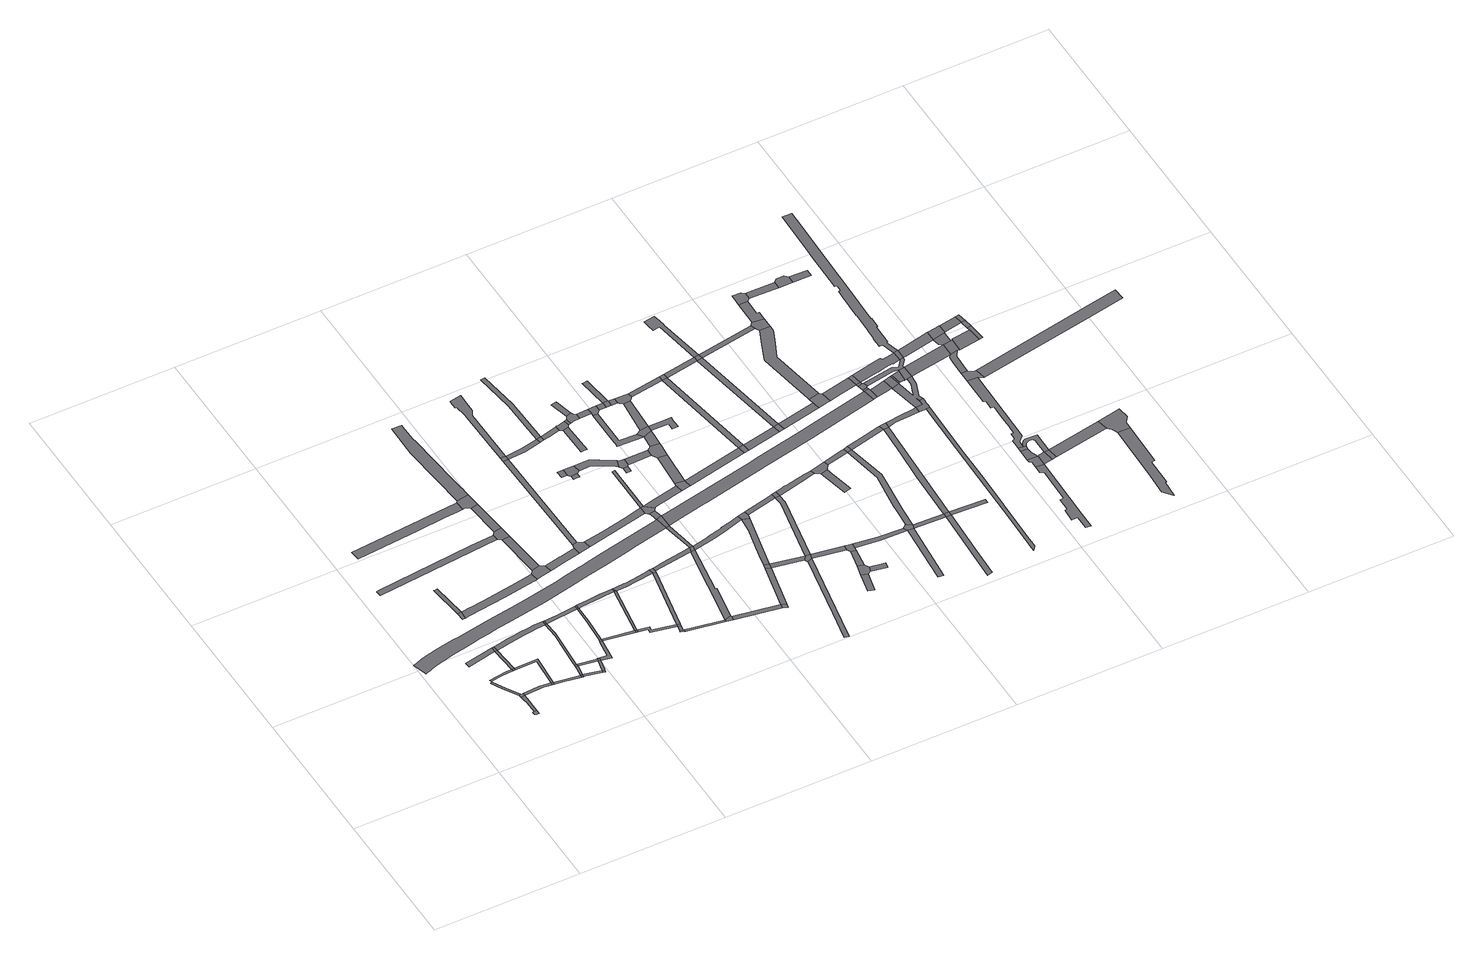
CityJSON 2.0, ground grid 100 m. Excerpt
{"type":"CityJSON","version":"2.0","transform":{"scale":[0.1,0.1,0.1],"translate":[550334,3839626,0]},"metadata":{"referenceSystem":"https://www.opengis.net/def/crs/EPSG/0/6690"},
"CityObjects":{
"road1":{"type":"Road","geometry":[{"type":"MultiSurface","lod":"1","boundaries":[[[0,1,2,3,4,5]]]}]},
"road2":{"type":"Road","attributes":{"RoadStructureAttribute.sectionType":"1"},"geometry":[{"type":"MultiSurface","lod":"1","boundaries":[[[6,7,8,9,10,11,12]]]}]},
"road3":{"type":"Road","attributes":{"RoadStructureAttribute.sectionType":"1"},"geometry":[{"type":"MultiSurface","lod":"1","boundaries":[[[13,14,15,16,17,0,5]]]}]},
"road4":{"type":"Road","geometry":[{"type":"MultiSurface","lod":"1","boundaries":[[[18,10,9,15,14,19]]]}]},
"road5":{"type":"Road","attributes":{"RoadStructureAttribute.sectionType":"1"},"geometry":[{"type":"MultiSurface","lod":"1","boundaries":[[[20,21,22,23,6,24,25,26]]]}]},
"road6":{"type":"Road","attributes":{"RoadStructureAttribute.sectionType":"1"},"geometry":[{"type":"MultiSurface","lod":"1","boundaries":[[[27,28,29,30]]]}]},
"road7":{"type":"Road","attributes":{"RoadStructureAttribute.sectionType":"1"},"geometry":[{"type":"MultiSurface","lod":"1","boundaries":[[[31,32,33,19,14,34,35,36,37]]]}]},
"road8":{"type":"Road","geometry":[{"type":"MultiSurface","lod":"1","boundaries":[[[38,20,26,39]]]}]},
"road9":{"type":"Road","attributes":{"RoadStructureAttribute.sectionType":"1"},"geometry":[{"type":"MultiSurface","lod":"1","boundaries":[[[40,30,20,38]]]}]},
"road10":{"type":"Road","geometry":[{"type":"MultiSurface","lod":"1","boundaries":[[[41,27,30,40]]]}]},
"road11":{"type":"Road","attributes":{"RoadStructureAttribute.sectionType":"1"},"geometry":[{"type":"MultiSurface","lod":"1","boundaries":[[[42,43,38,39,44,45,37,46]]]}]},
"road12":{"type":"Road","geometry":[{"type":"MultiSurface","lod":"1","boundaries":[[[37,36,47,46]]]}]},
"road13":{"type":"Road","geometry":[{"type":"MultiSurface","lod":"1","boundaries":[[[48,49,50,51]]]}]},
"road14":{"type":"Road","attributes":{"RoadStructureAttribute.sectionType":"1"},"geometry":[{"type":"MultiSurface","lod":"1","boundaries":[[[52,53,54,49,48]]]}]},
"road15":{"type":"Road","attributes":{"RoadStructureAttribute.sectionType":"1"},"geometry":[{"type":"MultiSurface","lod":"1","boundaries":[[[46,47,55,56,57]]]}]},
"road16":{"type":"Road","attributes":{"RoadStructureAttribute.sectionType":"1"},"geometry":[{"type":"MultiSurface","lod":"1","boundaries":[[[58,59,60,61,62,63,64,41,40,65,66,67,68,69,70,71]]]}]},
"road17":{"type":"Road","geometry":[{"type":"MultiSurface","lod":"1","boundaries":[[[72,57,56,73,74]]]}]},
"road18":{"type":"Road","attributes":{"RoadStructureAttribute.sectionType":"1"},"geometry":[{"type":"MultiSurface","lod":"1","boundaries":[[[75,76,57,72,77]]]}]},
"road19":{"type":"Road","geometry":[{"type":"MultiSurface","lod":"1","boundaries":[[[78,79,75,77]]]}]},
"road20":{"type":"Road","attributes":{"RoadStructureAttribute.sectionType":"1"},"geometry":[{"type":"MultiSurface","lod":"1","boundaries":[[[72,74,80,81]]]}]},
"road21":{"type":"Road","attributes":{"RoadStructureAttribute.sectionType":"1"},"geometry":[{"type":"MultiSurface","lod":"1","boundaries":[[[82,83,84,85,86,87,88,89]]]}]},
"road22":{"type":"Road","attributes":{"RoadStructureAttribute.sectionType":"1"},"geometry":[{"type":"MultiSurface","lod":"1","boundaries":[[[78,77,90,91]]]}]},
"road23":{"type":"Road","attributes":{"RoadStructureAttribute.sectionType":"1"},"geometry":[{"type":"MultiSurface","lod":"1","boundaries":[[[92,93,71,94,95,79,78]]]}]},
"road24":{"type":"Road","geometry":[{"type":"MultiSurface","lod":"1","boundaries":[[[81,80,96,97]]]}]},
"road25":{"type":"Road","attributes":{"RoadStructureAttribute.sectionType":"1"},"geometry":[{"type":"MultiSurface","lod":"1","boundaries":[[[98,99,100,101,102,103,104,48,51,105,106,107,108,109]]]}]},
"road26":{"type":"Road","attributes":{"RoadStructureAttribute.sectionType":"1"},"geometry":[{"type":"MultiSurface","lod":"1","boundaries":[[[90,81,97,110,111]]]}]},
"road27":{"type":"Road","attributes":{"RoadStructureAttribute.sectionType":"1"},"geometry":[{"type":"MultiSurface","lod":"1","boundaries":[[[112,113,114,115,116,117,118,119,120]]]}]},
"road28":{"type":"Road","geometry":[{"type":"MultiSurface","lod":"1","boundaries":[[[121,91,90,111,122,123]]]}]},
"road29":{"type":"Road","geometry":[{"type":"MultiSurface","lod":"1","boundaries":[[[58,71,93,124]]]}]},
"road30":{"type":"Road","attributes":{"RoadStructureAttribute.sectionType":"1"},"geometry":[{"type":"MultiSurface","lod":"1","boundaries":[[[125,126,123,122,127,128]]]}]},
"road31":{"type":"Road","attributes":{"RoadStructureAttribute.sectionType":"1"},"geometry":[{"type":"MultiSurface","lod":"1","boundaries":[[[129,130,131,124,93,132]]]}]},
"road32":{"type":"Road","geometry":[{"type":"MultiSurface","lod":"1","boundaries":[[[133,125,128,134]]]}]},
"road33":{"type":"Road","attributes":{"RoadStructureAttribute.sectionType":"1"},"geometry":[{"type":"MultiSurface","lod":"1","boundaries":[[[135,136,137,138,139,140,141,142,143,144,145,146,147,148,149,150,151,152,153,154,155,156,157,158,159,160,161,162,163,164,165,166,167,168,169,170,171,172,173,174,175,176,177,178,179,180,181,182,183,184,185,186,187,188,189]]]}]},
"road34":{"type":"Road","attributes":{"RoadStructureAttribute.sectionType":"1"},"geometry":[{"type":"MultiSurface","lod":"1","boundaries":[[[190,191,132,192,133,134]]]}]},
"road35":{"type":"Road","attributes":{"RoadStructureAttribute.sectionType":"1"},"geometry":[{"type":"MultiSurface","lod":"1","boundaries":[[[134,128,193,194]]]}]},
"road36":{"type":"Road","geometry":[{"type":"MultiSurface","lod":"1","boundaries":[[[195,129,132,191]]]}]},
"road37":{"type":"Road","geometry":[{"type":"MultiSurface","lod":"1","boundaries":[[[196,197,98,109,198,199,200,201]]]}]},
"road38":{"type":"Road","attributes":{"RoadStructureAttribute.sectionType":"1"},"geometry":[{"type":"MultiSurface","lod":"1","boundaries":[[[202,203,197,196]]]}]},
"road39":{"type":"Road","geometry":[{"type":"MultiSurface","lod":"1","boundaries":[[[194,193,204,205]]]}]},
"road40":{"type":"Road","geometry":[{"type":"MultiSurface","lod":"1","boundaries":[[[206,207,82,89,203,202]]]}]},
"road41":{"type":"Road","attributes":{"RoadStructureAttribute.sectionType":"1"},"geometry":[{"type":"MultiSurface","lod":"1","boundaries":[[[208,209,210,211,212,213,195,191,214,215,216,217]]]}]},
"road42":{"type":"Road","attributes":{"RoadStructureAttribute.sectionType":"1"},"geometry":[{"type":"MultiSurface","lod":"1","boundaries":[[[218,219,220,221,207,206]]]}]},
"road43":{"type":"Road","attributes":{"RoadStructureAttribute.sectionType":"1"},"geometry":[{"type":"MultiSurface","lod":"1","boundaries":[[[217,194,205,222]]]}]},
"road44":{"type":"Road","geometry":[{"type":"MultiSurface","lod":"1","boundaries":[[[223,224,112,120,225,221,220]]]}]},
"road45":{"type":"Road","attributes":{"RoadStructureAttribute.sectionType":"1"},"geometry":[{"type":"MultiSurface","lod":"1","boundaries":[[[226,227,205,204,228,229,230,231]]]}]},
"road46":{"type":"Road","attributes":{"RoadStructureAttribute.sectionType":"1"},"geometry":[{"type":"MultiSurface","lod":"1","boundaries":[[[232,233,234,235,201,200,236,237,238]]]}]},
"road47":{"type":"Road","geometry":[{"type":"MultiSurface","lod":"1","boundaries":[[[208,217,222]]]}]},
"road48":{"type":"Road","attributes":{"RoadStructureAttribute.sectionType":"1"},"geometry":[{"type":"MultiSurface","lod":"1","boundaries":[[[239,240,241,224,223,242,243,244,245,246,247,248,249,250,251,252]]]}]},
"road49":{"type":"Road","geometry":[{"type":"MultiSurface","lod":"1","boundaries":[[[253,254,255,256]]]}]},
"road50":{"type":"Road","attributes":{"RoadStructureAttribute.sectionType":"1"},"geometry":[{"type":"MultiSurface","lod":"1","boundaries":[[[230,253,256,257]]]}]},
"road51":{"type":"Road","geometry":[{"type":"MultiSurface","lod":"1","boundaries":[[[231,230,257,258]]]}]},
"road52":{"type":"Road","geometry":[{"type":"MultiSurface","lod":"1","boundaries":[[[259,260,261,262,263,232,238,264,265]]]}]},
"road53":{"type":"Road","attributes":{"RoadStructureAttribute.sectionType":"1"},"geometry":[{"type":"MultiSurface","lod":"1","boundaries":[[[266,267,268,269,270,208,222,271,272,273]]]}]},
"road54":{"type":"Road","attributes":{"RoadStructureAttribute.sectionType":"1"},"geometry":[{"type":"MultiSurface","lod":"1","boundaries":[[[256,255,274,275]]]}]},
"road55":{"type":"Road","attributes":{"RoadStructureAttribute.sectionType":"1"},"geometry":[{"type":"MultiSurface","lod":"1","boundaries":[[[273,231,258,276]]]}]},
"road56":{"type":"Road","attributes":{"RoadStructureAttribute.sectionType":"1"},"geometry":[{"type":"MultiSurface","lod":"1","boundaries":[[[277,278,261,260]]]}]},
"road57":{"type":"Road","geometry":[{"type":"MultiSurface","lod":"1","boundaries":[[[279,266,273,276,280]]]}]},
"road58":{"type":"Road","geometry":[{"type":"MultiSurface","lod":"1","boundaries":[[[281,275,274,282,283]]]}]},
"road59":{"type":"Road","geometry":[{"type":"MultiSurface","lod":"1","boundaries":[[[284,278,277,285]]]}]},
"road60":{"type":"Road","attributes":{"RoadStructureAttribute.sectionType":"1"},"geometry":[{"type":"MultiSurface","lod":"1","boundaries":[[[286,287,288,289,290,291,265,264,292,293,294]]]}]},
"road61":{"type":"Road","attributes":{"RoadStructureAttribute.sectionType":"1"},"geometry":[{"type":"MultiSurface","lod":"1","boundaries":[[[295,296,297,298,279,280,299,300]]]}]},
"road62":{"type":"Road","attributes":{"RoadStructureAttribute.sectionType":"1"},"geometry":[{"type":"MultiSurface","lod":"1","boundaries":[[[300,275,281,301,302,303]]]}]},
"road63":{"type":"Road","attributes":{"RoadStructureAttribute.sectionType":"1"},"geometry":[{"type":"MultiSurface","lod":"1","boundaries":[[[304,305,306,307,308,309,310,311,312,313,314,315,284,285]]]}]},
"road64":{"type":"Road","attributes":{"RoadStructureAttribute.sectionType":"1"},"geometry":[{"type":"MultiSurface","lod":"1","boundaries":[[[283,282,316,317]]]}]},
"road65":{"type":"Road","attributes":{"RoadStructureAttribute.sectionType":"1"},"geometry":[{"type":"MultiSurface","lod":"1","boundaries":[[[318,319,285,277,320,321]]]}]},
"road66":{"type":"Road","attributes":{"RoadStructureAttribute.sectionType":"1"},"geometry":[{"type":"MultiSurface","lod":"1","boundaries":[[[322,323,324,325,326]]]}]},
"road67":{"type":"Road","geometry":[{"type":"MultiSurface","lod":"1","boundaries":[[[327,328,329,330,331]]]}]},
"road68":{"type":"Road","attributes":{"RoadStructureAttribute.sectionType":"1"},"geometry":[{"type":"MultiSurface","lod":"1","boundaries":[[[332,333,322,326,331,330,334]]]}]},
"road69":{"type":"Road","geometry":[{"type":"MultiSurface","lod":"1","boundaries":[[[335,295,300,303]]]}]},
"road70":{"type":"Road","attributes":{"RoadStructureAttribute.sectionType":"1"},"geometry":[{"type":"MultiSurface","lod":"1","boundaries":[[[336,337,189,295,335]]]}]},
"road71":{"type":"Road","geometry":[{"type":"MultiSurface","lod":"1","boundaries":[[[317,316,338,339]]]}]},
"road72":{"type":"Road","geometry":[{"type":"MultiSurface","lod":"1","boundaries":[[[340,135,189,337]]]}]},
"road73":{"type":"Road","geometry":[{"type":"MultiSurface","lod":"1","boundaries":[[[341,318,321,342]]]}]},
"road74":{"type":"Road","attributes":{"RoadStructureAttribute.sectionType":"1"},"geometry":[{"type":"MultiSurface","lod":"1","boundaries":[[[343,344,345,346,347,135,340]]]}]},
"road75":{"type":"Road","geometry":[{"type":"MultiSurface","lod":"1","boundaries":[[[348,286,294,349,345,344,350,351]]]}]},
"road76":{"type":"Road","attributes":{"RoadStructureAttribute.sectionType":"1"},"geometry":[{"type":"MultiSurface","lod":"1","boundaries":[[[352,353,354,355,356,286,348]]]}]},
"road77":{"type":"Road","attributes":{"RoadStructureAttribute.sectionType":"1"},"geometry":[{"type":"MultiSurface","lod":"1","boundaries":[[[357,358,359,360,318,341]]]}]},
"road78":{"type":"Road","attributes":{"RoadStructureAttribute.sectionType":"1"},"geometry":[{"type":"MultiSurface","lod":"1","boundaries":[[[361,362,332,334,363,364,365,366,367]]]}]},
"road79":{"type":"Road","attributes":{"RoadStructureAttribute.sectionType":"1"},"geometry":[{"type":"MultiSurface","lod":"1","boundaries":[[[368,341,342,369,370]]]}]},
"road80":{"type":"Road","attributes":{"RoadStructureAttribute.sectionType":"1"},"geometry":[{"type":"MultiSurface","lod":"1","boundaries":[[[371,317,339,372]]]}]},
"road81":{"type":"Road","geometry":[{"type":"MultiSurface","lod":"1","boundaries":[[[373,374,375,376,377]]]}]},
"road82":{"type":"Road","attributes":{"RoadStructureAttribute.sectionType":"1"},"geometry":[{"type":"MultiSurface","lod":"1","boundaries":[[[378,379,380,348,351,381,382,383,384,385]]]}]},
"road83":{"type":"Road","attributes":{"RoadStructureAttribute.sectionType":"1"},"geometry":[{"type":"MultiSurface","lod":"1","boundaries":[[[386,387,388,389,390,391,392,335,303,393,394,395,396]]]}]},
"road84":{"type":"Road","geometry":[{"type":"MultiSurface","lod":"1","boundaries":[[[397,371,372,398]]]}]},
"road85":{"type":"Road","geometry":[{"type":"MultiSurface","lod":"1","boundaries":[[[399,400,401,368,370,402,377,376,403,404]]]}]},
"road86":{"type":"Road","geometry":[{"type":"MultiSurface","lod":"1","boundaries":[[[405,406,407,408,409]]]}]},
"road87":{"type":"Road","attributes":{"RoadStructureAttribute.sectionType":"1"},"geometry":[{"type":"MultiSurface","lod":"1","boundaries":[[[410,367,366,409,408,411,412,413]]]}]},
"road88":{"type":"Road","attributes":{"RoadStructureAttribute.sectionType":"1"},"geometry":[{"type":"MultiSurface","lod":"1","boundaries":[[[414,415,399,404,416,417]]]}]},
"road89":{"type":"Road","attributes":{"RoadStructureAttribute.sectionType":"1"},"geometry":[{"type":"MultiSurface","lod":"1","boundaries":[[[418,419,420,421,422,423,424]]]}]},
"road90":{"type":"Road","geometry":[{"type":"MultiSurface","lod":"1","boundaries":[[[425,426,427,428,414,417,429,430,431,432]]]}]},
"road91":{"type":"Road","attributes":{"RoadStructureAttribute.sectionType":"1"},"geometry":[{"type":"MultiSurface","lod":"1","boundaries":[[[396,433,434,435,436,437,397,398,438]]]}]},
"road92":{"type":"Road","geometry":[{"type":"MultiSurface","lod":"1","boundaries":[[[439,440,441,427,426]]]}]},
"road93":{"type":"Road","attributes":{"RoadStructureAttribute.sectionType":"1"},"geometry":[{"type":"MultiSurface","lod":"1","boundaries":[[[398,372,442,443,444]]]}]},
"road94":{"type":"Road","attributes":{"RoadStructureAttribute.sectionType":"1"},"geometry":[{"type":"MultiSurface","lod":"1","boundaries":[[[413,412,445,446]]]}]},
"road95":{"type":"Road","geometry":[{"type":"MultiSurface","lod":"1","boundaries":[[[447,378,385,448,449,450]]]}]},
"road96":{"type":"Road","attributes":{"RoadStructureAttribute.sectionType":"1"},"geometry":[{"type":"MultiSurface","lod":"1","boundaries":[[[451,432,431,452]]]}]},
"road97":{"type":"Road","attributes":{"RoadStructureAttribute.sectionType":"1"},"geometry":[{"type":"MultiSurface","lod":"1","boundaries":[[[453,447,450,454]]]}]},
"road98":{"type":"Road","geometry":[{"type":"MultiSurface","lod":"1","boundaries":[[[455,456,386,396,438,457]]]}]},
"road99":{"type":"Road","geometry":[{"type":"MultiSurface","lod":"1","boundaries":[[[444,443,458,459,420,419,460]]]}]},
"road100":{"type":"Road","geometry":[{"type":"MultiSurface","lod":"1","boundaries":[[[461,451,452,462,463,464,465,466]]]}]},
"road101":{"type":"Road","attributes":{"RoadStructureAttribute.sectionType":"1"},"geometry":[{"type":"MultiSurface","lod":"1","boundaries":[[[463,467,468,469,470,471,472,473,464]]]}]},
"road102":{"type":"Road","geometry":[{"type":"MultiSurface","lod":"1","boundaries":[[[474,475,446,445,476,477,453,454,478,479,480]]]}]},
"road103":{"type":"Road","attributes":{"RoadStructureAttribute.sectionType":"1"},"geometry":[{"type":"MultiSurface","lod":"1","boundaries":[[[481,482,461,466,483]]]}]},
"road104":{"type":"Road","attributes":{"RoadStructureAttribute.sectionType":"1"},"geometry":[{"type":"MultiSurface","lod":"1","boundaries":[[[484,485,470,486,474,480]]]}]},
"road105":{"type":"Road","geometry":[{"type":"MultiSurface","lod":"1","boundaries":[[[487,488,471,470,485,489]]]}]},
"road106":{"type":"Road","attributes":{"RoadStructureAttribute.sectionType":"1"},"geometry":[{"type":"MultiSurface","lod":"1","boundaries":[[[490,491,492,493]]]}]},
"road107":{"type":"Road","geometry":[{"type":"MultiSurface","lod":"1","boundaries":[[[494,481,483,495,496]]]}]},
"road108":{"type":"Road","attributes":{"RoadStructureAttribute.sectionType":"1"},"geometry":[{"type":"MultiSurface","lod":"1","boundaries":[[[460,419,497,498]]]}]},
"road109":{"type":"Road","attributes":{"RoadStructureAttribute.sectionType":"1"},"geometry":[{"type":"MultiSurface","lod":"1","boundaries":[[[499,500,455,457,501]]]}]},
"road110":{"type":"Road","attributes":{"RoadStructureAttribute.sectionType":"1"},"geometry":[{"type":"MultiSurface","lod":"1","boundaries":[[[502,503,501,504,444,460]]]}]},
"road111":{"type":"Road","geometry":[{"type":"MultiSurface","lod":"1","boundaries":[[[505,506,507,481,494]]]}]},
"road112":{"type":"Road","attributes":{"RoadStructureAttribute.sectionType":"1"},"geometry":[{"type":"MultiSurface","lod":"1","boundaries":[[[496,495,508,509]]]}]},
"road113":{"type":"Road","attributes":{"RoadStructureAttribute.sectionType":"1"},"geometry":[{"type":"MultiSurface","lod":"1","boundaries":[[[510,511,488,487]]]}]},
"road114":{"type":"Road","geometry":[{"type":"MultiSurface","lod":"1","boundaries":[[[512,490,493,513,514,515]]]}]},
"road115":{"type":"Road","attributes":{"RoadStructureAttribute.sectionType":"1"},"geometry":[{"type":"MultiSurface","lod":"1","boundaries":[[[516,450,449,517]]]}]},
"road116":{"type":"Road","attributes":{"RoadStructureAttribute.sectionType":"1"},"geometry":[{"type":"MultiSurface","lod":"1","boundaries":[[[518,512,515,519]]]}]},
"road117":{"type":"Road","geometry":[{"type":"MultiSurface","lod":"1","boundaries":[[[520,521,522,523,524,525,526,527,487,489]]]}]},
"road118":{"type":"Road","geometry":[{"type":"MultiSurface","lod":"1","boundaries":[[[528,529,509,508,530,511,510,531,532,533,534]]]}]},
"road119":{"type":"Road","geometry":[{"type":"MultiSurface","lod":"1","boundaries":[[[535,536,514,513]]]}]},
"road120":{"type":"Road","geometry":[{"type":"MultiSurface","lod":"1","boundaries":[[[537,498,497,518,519,538,539]]]}]},
"road121":{"type":"Road","geometry":[{"type":"MultiSurface","lod":"1","boundaries":[[[540,499,501,503]]]}]},
"road122":{"type":"Road","attributes":{"RoadStructureAttribute.sectionType":"1"},"geometry":[{"type":"MultiSurface","lod":"1","boundaries":[[[541,534,533,542,543]]]}]},
"road123":{"type":"Road","geometry":[{"type":"MultiSurface","lod":"1","boundaries":[[[544,545,516,517,546]]]}]},
"road124":{"type":"Road","attributes":{"RoadStructureAttribute.sectionType":"1"},"geometry":[{"type":"MultiSurface","lod":"1","boundaries":[[[547,548,549,550,551,552,553,554,540,503,555,556,557]]]}]},
"road125":{"type":"Road","attributes":{"RoadStructureAttribute.sectionType":"1"},"geometry":[{"type":"MultiSurface","lod":"1","boundaries":[[[558,539,538,559,560,561]]]}]},
"road126":{"type":"Road","attributes":{"RoadStructureAttribute.sectionType":"1"},"geometry":[{"type":"MultiSurface","lod":"1","boundaries":[[[562,563,564,565,566,567,568,340,337,569,570,571,572,573,574,575,576]]]}]},
"road127":{"type":"Road","attributes":{"RoadStructureAttribute.sectionType":"1"},"geometry":[{"type":"MultiSurface","lod":"1","boundaries":[[[577,543,545,544]]]}]},
"road128":{"type":"Road","geometry":[{"type":"MultiSurface","lod":"1","boundaries":[[[578,579,541,543,577]]]}]},
"road129":{"type":"Road","attributes":{"RoadStructureAttribute.sectionType":"1"},"geometry":[{"type":"MultiSurface","lod":"1","boundaries":[[[560,580,581,582,583,584,585]]]}]},
"road130":{"type":"Road","attributes":{"RoadStructureAttribute.sectionType":"1"},"geometry":[{"type":"MultiSurface","lod":"1","boundaries":[[[586,587,588,544,546,589]]]}]},
"road131":{"type":"Road","geometry":[{"type":"MultiSurface","lod":"1","boundaries":[[[590,591,592,593]]]}]},
"road132":{"type":"Road","geometry":[{"type":"MultiSurface","lod":"1","boundaries":[[[594,547,557,593,592,595]]]}]},
"road133":{"type":"Road","geometry":[{"type":"MultiSurface","lod":"1","boundaries":[[[596,561,560,585,597]]]}]},
"road134":{"type":"Road","attributes":{"RoadStructureAttribute.sectionType":"1"},"geometry":[{"type":"MultiSurface","lod":"1","boundaries":[[[598,578,577,599]]]}]},
"road135":{"type":"Road","geometry":[{"type":"MultiSurface","lod":"1","boundaries":[[[600,601,586,589,602]]]}]},
"road136":{"type":"Road","attributes":{"RoadStructureAttribute.sectionType":"1"},"geometry":[{"type":"MultiSurface","lod":"1","boundaries":[[[603,599,601,600]]]}]},
"road137":{"type":"Road","attributes":{"RoadStructureAttribute.sectionType":"1"},"geometry":[{"type":"MultiSurface","lod":"1","boundaries":[[[597,585,604,605]]]}]},
"road138":{"type":"Road","attributes":{"RoadStructureAttribute.sectionType":"1"},"geometry":[{"type":"MultiSurface","lod":"1","boundaries":[[[606,607,594,595,608]]]}]},
"road139":{"type":"Road","attributes":{"RoadStructureAttribute.sectionType":"1"},"geometry":[{"type":"MultiSurface","lod":"1","boundaries":[[[604,609,610,611,612]]]}]},
"road140":{"type":"Road","attributes":{"RoadStructureAttribute.sectionType":"1"},"geometry":[{"type":"MultiSurface","lod":"1","boundaries":[[[613,614,615,608,616,617,618,619,596,597]]]}]},
"road141":{"type":"Road","geometry":[{"type":"MultiSurface","lod":"1","boundaries":[[[620,598,599,603]]]}]},
"road142":{"type":"Road","attributes":{"RoadStructureAttribute.sectionType":"1"},"geometry":[{"type":"MultiSurface","lod":"1","boundaries":[[[621,622,623,624,625,626,627,628,629,630,598,620]]]}]},
"road143":{"type":"Road","geometry":[{"type":"MultiSurface","lod":"1","boundaries":[[[631,606,608,615]]]}]},
"road144":{"type":"Road","attributes":{"RoadStructureAttribute.sectionType":"1"},"geometry":[{"type":"MultiSurface","lod":"1","boundaries":[[[632,633,600,602,634]]]}]},
"road145":{"type":"Road","geometry":[{"type":"MultiSurface","lod":"1","boundaries":[[[605,604,612,635]]]}]},
"road146":{"type":"Road","attributes":{"RoadStructureAttribute.sectionType":"1"},"geometry":[{"type":"MultiSurface","lod":"1","boundaries":[[[636,637,638,631,615,639]]]}]},
"road147":{"type":"Road","geometry":[{"type":"MultiSurface","lod":"1","boundaries":[[[640,641,635,612]]]}]},
"road148":{"type":"Road","attributes":{"RoadStructureAttribute.sectionType":"1"},"geometry":[{"type":"MultiSurface","lod":"1","boundaries":[[[642,639,643,644,605,635]]]}]},
"road149":{"type":"Road","attributes":{"RoadStructureAttribute.sectionType":"1"},"geometry":[{"type":"MultiSurface","lod":"1","boundaries":[[[645,620,603,646]]]}]},
"road150":{"type":"Road","geometry":[{"type":"MultiSurface","lod":"1","boundaries":[[[647,648,649,632,634,650,651,652,653]]]}]},
"road151":{"type":"Road","attributes":{"RoadStructureAttribute.sectionType":"1"},"geometry":[{"type":"MultiSurface","lod":"1","boundaries":[[[654,655,656,657,658,659,660,661,649,648,662,663,664,665,666,667,668,669]]]}]},
"road152":{"type":"Road","geometry":[{"type":"MultiSurface","lod":"1","boundaries":[[[670,671,636,639,642,672]]]}]},
"road153":{"type":"Road","attributes":{"RoadStructureAttribute.sectionType":"1"},"geometry":[{"type":"MultiSurface","lod":"1","boundaries":[[[673,653,652,674,675]]]}]},
"road154":{"type":"Road","attributes":{"RoadStructureAttribute.sectionType":"1"},"geometry":[{"type":"MultiSurface","lod":"1","boundaries":[[[676,677,678,679,680,681,682,683,684,685,686,687,688,689]]]}]},
"road155":{"type":"Road","geometry":[{"type":"MultiSurface","lod":"1","boundaries":[[[690,691,692,645,646,693,694,654,669,695,696]]]}]},
"road156":{"type":"Road","attributes":{"RoadStructureAttribute.sectionType":"1"},"geometry":[{"type":"MultiSurface","lod":"1","boundaries":[[[697,698,699,700,701,670,672,702,703,704,705,706]]]}]},
"road157":{"type":"Road","geometry":[{"type":"MultiSurface","lod":"1","boundaries":[[[707,708,562,576,709,710]]]}]},
"road158":{"type":"Road","attributes":{"RoadStructureAttribute.sectionType":"1"},"geometry":[{"type":"MultiSurface","lod":"1","boundaries":[[[711,712,562,708]]]}]},
"road159":{"type":"Road","attributes":{"RoadStructureAttribute.sectionType":"1"},"geometry":[{"type":"MultiSurface","lod":"1","boundaries":[[[713,690,696,714,715,716]]]}]},
"road160":{"type":"Road","attributes":{"RoadStructureAttribute.sectionType":"1"},"geometry":[{"type":"MultiSurface","lod":"1","boundaries":[[[717,675,718,719]]]}]},
"road161":{"type":"Road","geometry":[{"type":"MultiSurface","lod":"1","boundaries":[[[719,718,712,711,720,721,722]]]}]},
"road162":{"type":"Road","geometry":[{"type":"MultiSurface","lod":"1","boundaries":[[[723,673,675,717]]]}]},
"road163":{"type":"Road","geometry":[{"type":"MultiSurface","lod":"1","boundaries":[[[724,713,716,725,726,727]]]}]},
"road164":{"type":"Road","attributes":{"RoadStructureAttribute.sectionType":"1"},"geometry":[{"type":"MultiSurface","lod":"1","boundaries":[[[728,729,710,709,730,731,732,733,734,735]]]}]},
"road165":{"type":"Road","geometry":[{"type":"MultiSurface","lod":"1","boundaries":[[[736,737,738,739,740,741,742,697,706,743,676,689]]]}]},
"road166":{"type":"Road","geometry":[{"type":"MultiSurface","lod":"1","boundaries":[[[744,745,728,735,746]]]}]},
"road167":{"type":"Road","attributes":{"RoadStructureAttribute.sectionType":"1"},"geometry":[{"type":"MultiSurface","lod":"1","boundaries":[[[747,748,749,750,751,752,753,754,755,756,757,758,759,760]]]}]},
"road168":{"type":"Road","attributes":{"RoadStructureAttribute.sectionType":"1"},"geometry":[{"type":"MultiSurface","lod":"1","boundaries":[[[761,762,763,764,765,766,767,768,769,770,746,735,697,742,771,772,773,740,739]]]}]},
"road169":{"type":"Road","attributes":{"RoadStructureAttribute.sectionType":"1"},"geometry":[{"type":"MultiSurface","lod":"1","boundaries":[[[774,775,776,777,778,779,780,781,782,723,717,783,784,785,786,787,788,789,790,791,792]]]}]},
"road170":{"type":"Road","attributes":{"RoadStructureAttribute.sectionType":"1"},"geometry":[{"type":"MultiSurface","lod":"1","boundaries":[[[726,725,793,794,795]]]}]},
"road171":{"type":"Road","attributes":{"RoadStructureAttribute.sectionType":"1"},"geometry":[{"type":"MultiSurface","lod":"1","boundaries":[[[796,744,746,797]]]}]},
"road172":{"type":"Road","attributes":{"RoadStructureAttribute.sectionType":"1"},"geometry":[{"type":"MultiSurface","lod":"1","boundaries":[[[798,799,800,801,792,802,803,804,805,806,722,721,807,808,809,810,811]]]}]},
"road173":{"type":"Road","attributes":{"RoadStructureAttribute.sectionType":"7"},"geometry":[{"type":"MultiSurface","lod":"1","boundaries":[[[812,813,814,815,796,797]]]}]},
"road174":{"type":"Road","geometry":[{"type":"MultiSurface","lod":"1","boundaries":[[[811,810,816,817,814,813,818,819,820,821,765,764]]]}]},
"road175":{"type":"Road","geometry":[{"type":"MultiSurface","lod":"1","boundaries":[[[822,823,824,747,760,825,826]]]}]},
"road176":{"type":"Road","attributes":{"RoadStructureAttribute.sectionType":"1"},"geometry":[{"type":"MultiSurface","lod":"1","boundaries":[[[827,822,826,828,829,830,831]]]}]},
"road177":{"type":"Road","geometry":[{"type":"MultiSurface","lod":"1","boundaries":[[[832,827,831,833,834]]]}]},
"road178":{"type":"Road","attributes":{"RoadStructureAttribute.sectionType":"1"},"geometry":[{"type":"MultiSurface","lod":"1","boundaries":[[[835,795,794,836,837,838]]]}]},
"road179":{"type":"Road","geometry":[{"type":"MultiSurface","lod":"1","boundaries":[[[839,840,825,760,841,842]]]}]},
"road180":{"type":"Road","geometry":[{"type":"MultiSurface","lod":"1","boundaries":[[[843,774,792,801]]]}]},
"road181":{"type":"Road","attributes":{"RoadStructureAttribute.sectionType":"1"},"geometry":[{"type":"MultiSurface","lod":"1","boundaries":[[[844,845,846,847,834,833,848,849,850,851,839,852]]]}]},
"road182":{"type":"Road","geometry":[{"type":"MultiSurface","lod":"1","boundaries":[[[852,839,842,853]]]}]},
"road183":{"type":"Road","attributes":{"RoadStructureAttribute.sectionType":"1"},"geometry":[{"type":"MultiSurface","lod":"1","boundaries":[[[854,855,856,857,858,859,860,861,862,863,864,865,866,867,868,832,834,869,870,871,872,873,874]]]}]},
"road184":{"type":"Road","attributes":{"RoadStructureAttribute.sectionType":"1"},"geometry":[{"type":"MultiSurface","lod":"1","boundaries":[[[875,876,877,837,836]]]}]},
"road185":{"type":"Road","attributes":{"RoadStructureAttribute.sectionType":"7"},"geometry":[{"type":"MultiSurface","lod":"1","boundaries":[[[878,879,811,764,880,881,882,883]]]}]},
"road186":{"type":"Road","attributes":{"RoadStructureAttribute.sectionType":"7"},"geometry":[{"type":"MultiSurface","lod":"1","boundaries":[[[884,885,843,801,886,887,888]]]}]},
"road187":{"type":"Road","geometry":[{"type":"MultiSurface","lod":"1","boundaries":[[[889,890,891,854,874,892,893,894,895]]]}]},
"road188":{"type":"Road","attributes":{"RoadStructureAttribute.sectionType":"1"},"geometry":[{"type":"MultiSurface","lod":"1","boundaries":[[[896,897,898,899,900,901,902,903,904,905,906,907,908,909,910,911,912,913,914,915,916,917,918,774,843,919,920,921,922,923,924,925,926,927,928,929,930]]]}]},
"road189":{"type":"Road","attributes":{"RoadStructureAttribute.sectionType":"1"},"geometry":[{"type":"MultiSurface","lod":"1","boundaries":[[[931,932,883,933,934,889,895]]]}]},
"road190":{"type":"Road","attributes":{"RoadStructureAttribute.sectionType":"1"},"geometry":[{"type":"MultiSurface","lod":"1","boundaries":[[[935,852,853,936,937]]]}]},
"road191":{"type":"Road","geometry":[{"type":"MultiSurface","lod":"1","boundaries":[[[938,939,878,883,932,940]]]}]},
"road192":{"type":"Road","attributes":{"RoadStructureAttribute.sectionType":"1"},"geometry":[{"type":"MultiSurface","lod":"1","boundaries":[[[941,942,943,944,888,945,946,947,948,878,939]]]}]},
"road193":{"type":"Road","geometry":[{"type":"MultiSurface","lod":"1","boundaries":[[[949,950,951,884,888,944,952,953,954]]]}]},
"road194":{"type":"Road","attributes":{"RoadStructureAttribute.sectionType":"1"},"geometry":[{"type":"MultiSurface","lod":"1","boundaries":[[[955,956,938,940,957,958]]]}]},
"road195":{"type":"Road","attributes":{"RoadStructureAttribute.sectionType":"1"},"geometry":[{"type":"MultiSurface","lod":"1","boundaries":[[[959,960,961,962,963,964,965,966,967,968]]]}]},
"road196":{"type":"Road","attributes":{"RoadStructureAttribute.sectionType":"1"},"geometry":[{"type":"MultiSurface","lod":"1","boundaries":[[[969,970,971,972,954,953,973,974]]]}]},
"road197":{"type":"Road","geometry":[{"type":"MultiSurface","lod":"1","boundaries":[[[975,976,955,958,977]]]}]},
"road198":{"type":"Road","geometry":[{"type":"MultiSurface","lod":"1","boundaries":[[[978,974,976,975]]]}]},
"road199":{"type":"Road","geometry":[{"type":"MultiSurface","lod":"1","boundaries":[[[979,969,974,978]]]}]},
"road200":{"type":"Road","geometry":[{"type":"MultiSurface","lod":"1","boundaries":[[[980,935,937,981,959,968,982,983,984,985]]]}]},
"road201":{"type":"Road","attributes":{"RoadStructureAttribute.sectionType":"1"},"geometry":[{"type":"MultiSurface","lod":"1","boundaries":[[[986,987,893,892,988,989]]]}]}
},
"vertices":[
[441,355,0],[428,352,0],[431,334,0],[441,325,0],[459,325,0],[459,355,0],
[343,705,0],[332,696,0],[371,619,0],[430,520,0],[442,530,0],[390,619,0],[344,704,0],
[459,477,0],[460,505,0],[433,500,0],[436,475,0],[439,445,0],
[447,522,0],[459,523,0],
[500,739,0],[465,736,0],[393,728,0],[336,719,0],[396,716,0],[475,724,0],[501,725,0],
[484,958,0],[283,920,0],[288,883,0],[486,922,0],
[646,525,0],[602,530,0],[569,530,0],[596,511,0],[611,510,0],[648,505,0],[650,524,0],
[518,739,0],[518,726,0],
[503,924,0],
[499,961,0],
[680,741,0],[560,740,0],[560,727,0],[665,728,0],[663,521,0],
[661,503,0],
[475,1319,0],[450,1316,0],[453,1258,0],[471,1259,0],
[447,1563,0],[435,1562,0],[422,1561,0],
[714,494,0],[833,472,0],[836,493,0],
[863,1012,0],[803,1007,0],[756,1001,0],[708,996,0],[654,988,0],[604,980,0],[541,969,0],[546,932,0],[603,943,0],[651,951,0],[703,959,0],[758,967,0],[805,972,0],[861,978,0],
[849,494,0],[846,470,0],[847,478,0],
[846,573,0],[845,557,0],[863,571,0],
[858,587,0],[847,583,0],
[966,451,0],[972,468,0],
[965,1804,0],[807,1790,0],[134,1722,0],[118,1718,0],[117,1718,0],[120,1678,0],[122,1679,0],[968,1761,0],
[989,552,0],[993,566,0],
[881,885,0],[876,981,0],[867,865,0],[847,603,0],
[981,446,0],[985,463,0],
[1003,1398,0],[1000,1398,0],[853,1373,0],[639,1340,0],[544,1327,0],[543,1327,0],[492,1320,0],[500,1266,0],[765,1300,0],[984,1337,0],[993,1339,0],[1012,1344,0],
[986,467,0],[1004,547,0],
[909,2155,0],[519,2118,0],[396,2107,0],[151,2086,0],[157,2019,0],[595,2060,0],[779,2077,0],[877,2085,0],[913,2089,0],
[994,574,0],[1005,549,0],[1007,572,0],
[875,1010,0],
[1078,691,0],[1059,565,0],[1075,532,0],[1093,688,0],
[1093,1031,0],[1052,1026,0],[969,1018,0],[1095,1003,0],
[1080,705,0],[1095,705,0],
[1888,1446,0],[1878,1443,0],[1463,1353,0],[1367,1332,0],[1300,1317,0],[1286,1313,0],[1184,1290,0],[1094,1269,0],[948,1240,0],[906,1232,0],[760,1207,0],[586,1177,0],[354,1138,0],[336,1135,0],[312,1132,0],[276,1125,0],[240,1119,0],[203,1112,0],[176,1105,0],[140,1097,0],[108,1088,0],[67,1076,0],[30,1064,0],[3,1056,0],[31,954,0],[47,961,0],[66,967,0],[84,973,0],[100,979,0],[115,983,0],[135,990,0],[179,1000,0],[211,1008,0],[258,1019,0],[298,1029,0],[332,1036,0],[371,1044,0],[411,1052,0],[465,1063,0],[527,1074,0],[601,1090,0],[633,1095,0],[675,1102,0],[775,1119,0],[952,1147,0],[1166,1194,0],[1303,1224,0],[1337,1231,0],[1386,1242,0],[1421,1250,0],[1631,1296,0],[1678,1306,0],[1896,1355,0],[1902,1356,0],[1905,1356,0],
[1106,883,0],[1107,1005,0],[1094,883,0],
[1306,655,0],[1308,672,0],
[1105,1032,0],
[1078,1440,0],[1023,1427,0],[1040,1350,0],[1078,1359,0],[1118,1368,0],[1109,1423,0],
[1047,1749,0],[993,1741,0],
[1319,653,0],[1321,670,0],
[1038,1834,0],[984,1826,0],
[1365,1054,0],[1334,1052,0],[1273,1047,0],[1258,1046,0],[1191,1040,0],[1121,1034,0],[1125,1006,0],[1274,1019,0],[1357,1026,0],[1363,1026,0],
[1024,1974,0],[1024,1975,0],[1013,2081,0],[962,2073,0],
[1375,1026,0],
[1003,2182,0],[921,2170,0],[932,2091,0],
[1399,631,0],[1401,658,0],[1383,643,0],[1381,615,0],[1552,580,0],[1554,597,0],
[1334,1470,0],[1327,1469,0],[1226,1448,0],[1225,1448,0],[1137,1373,0],[1223,1392,0],[1339,1416,0],
[879,2903,0],[875,2663,0],[902,2388,0],[999,2221,0],[998,2237,0],[995,2264,0],[980,2417,0],[975,2473,0],[968,2546,0],[968,2547,0],[950,2737,0],[948,2766,0],[946,2887,0],[946,2901,0],
[1544,543,0],[1541,529,0],[1572,520,0],[1564,537,0],
[1572,574,0],
[1575,591,0],
[1379,1506,0],[1375,1508,0],[1342,1502,0],[1343,1497,0],[1340,1491,0],[1422,1435,0],[1415,1487,0],
[1638,1086,0],[1602,1080,0],[1463,1058,0],[1451,1058,0],[1398,1056,0],[1437,1025,0],[1638,1054,0],[1642,1055,0],
[1825,475,0],[1827,490,0],
[1663,1049,0],
[1362,2332,0],[1328,2332,0],
[1662,1090,0],[1665,1061,0],
[1873,504,0],[1869,468,0],[1877,498,0],
[1327,2369,0],[1361,2365,0],
[1854,1580,0],[1833,1575,0],[1756,1558,0],[1755,1557,0],[1731,1552,0],[1551,1514,0],[1440,1438,0],[1743,1504,0],[1852,1528,0],
[1944,1140,0],[1905,1132,0],[1747,1105,0],[1677,1092,0],[1909,1100,0],[1929,1102,0],
[1913,751,0],[1903,752,0],[1961,1105,0],
[1361,2368,0],[1358,2770,0],[1378,2808,0],[1377,2855,0],[1380,2954,0],[1299,2939,0],[1299,2930,0],[1301,2875,0],[1311,2875,0],[1319,2794,0],[1320,2774,0],[1320,2769,0],
[2176,413,0],[2183,443,0],
[1596,2400,0],[1479,2374,0],[1484,2341,0],[1601,2369,0],
[1605,2093,0],[1566,2092,0],[1566,2041,0],[1603,2041,0],[1605,2041,0],
[1623,1992,0],[1643,1993,0],[1664,1994,0],[1663,2025,0],[1622,2022,0],
[1677,2094,0],[1641,2094,0],[1686,2041,0],
[1966,1140,0],
[1927,1362,0],[1927,1363,0],
[2210,402,0],[2216,433,0],
[1926,1459,0],
[1626,2407,0],[1631,2376,0],
[1918,1501,0],[1915,1518,0],[1875,1510,0],[1882,1474,0],[1888,1449,0],
[1874,1585,0],[1869,1515,0],[1920,1527,0],[1929,1541,0],
[1873,1938,0],[1863,1937,0],[1854,1937,0],[1854,1936,0],[1854,1582,0],
[1618,2740,0],[1581,3015,0],[1551,3010,0],[1588,2737,0],
[1837,2064,0],[1783,2096,0],[1768,2045,0],[1802,2026,0],[1897,1964,0],[1911,1954,0],[1925,2008,0],
[1747,2439,0],[1671,2385,0],[1753,2404,0],
[2251,760,0],[2285,749,0],
[1778,2177,0],[1798,2177,0],[1818,2177,0],[1811,2399,0],[1771,2391,0],
[2132,1645,0],[1919,1596,0],[1884,1587,0],[1930,1542,0],[1980,1553,0],[2027,1563,0],[2080,1578,0],[2139,1590,0],
[2327,1233,0],[2265,1215,0],[2194,1198,0],[2195,1194,0],[2089,1169,0],[2084,1164,0],[1972,1140,0],[1962,1105,0],[2127,1138,0],[2187,1155,0],[2334,1199,0],
[2258,793,0],[2292,782,0],
[1816,2457,0],[1762,2443,0],[1757,2442,0],[1757,2401,0],[1818,2410,0],[1823,2418,0],
[1927,1887,0],[1943,1887,0],[1960,1888,0],[1960,1933,0],[1926,1928,0],
[1941,1996,0],[1962,1935,0],[1970,1942,0],[1971,1995,0],
[1834,2462,0],[1831,2461,0],[1823,2419,0],[1840,2423,0],
[2433,144,0],[2540,702,0],[2506,685,0],[2420,231,0],[2377,11,0],[2376,10,0],[2407,4,0],
[1890,2488,0],[1886,2502,0],[1848,2487,0],[1835,2462,0],[1859,2428,0],[1868,2430,0],[1909,2432,0],[1908,2475,0],
[2324,1103,0],[2321,1085,0],[2284,915,0],[2283,909,0],[2269,844,0],[2381,1183,0],
[1854,2627,0],[1835,2622,0],[1814,2617,0],
[2486,713,0],[2495,710,0],[2515,739,0],
[2128,1945,0],[2130,1993,0],
[2133,1665,0],[2180,1598,0],[2205,1604,0],[2197,1658,0],
[1989,2478,0],[1991,2436,0],
[2153,1910,0],[2215,1903,0],
[2383,1248,0],[2369,1245,0],[2388,1215,0],
[2496,707,0],[2499,700,0],[2547,735,0],
[2044,2480,0],[1991,2428,0],[1990,2417,0],[2023,2416,0],[2030,2423,0],[2046,2439,0],
[1989,2154,0],[1989,2135,0],[1989,2114,0],[2169,2105,0],[2141,2148,0],[2025,2154,0],[2021,2154,0],
[2162,2017,0],[2152,2009,0],[2139,1929,0],[2144,1922,0],[2221,1991,0],[2221,1992,0],[2223,2010,0],
[2093,2482,0],[2091,2482,0],[2093,2440,0],
[2228,2083,0],[2231,2132,0],[2168,2099,0],
[2233,2172,0],[2175,2167,0],[2231,2133,0],
[2726,434,0],[2694,292,0],[2735,279,0],[2769,420,0],
[2130,2484,0],[2130,2440,0],[2130,2482,0],
[2758,665,0],[2761,699,0],
[2595,1300,0],[2575,1295,0],[2600,1264,0],
[2635,1203,0],[2633,1268,0],[2605,1207,0],
[2105,2695,0],[2087,2692,0],[2068,2689,0],
[2172,2440,0],[2173,2480,0],
[2248,2419,0],[2199,2415,0],
[2744,512,0],[2792,433,0],[2804,471,0],[2785,498,0],
[2619,1745,0],[2627,1693,0],
[2773,640,0],[2804,633,0],
[2232,2133,0],[2351,2132,0],[2351,2085,0],[2391,2085,0],[2391,2132,0],[2391,2152,0],[2391,2173,0],[2351,2172,0],
[2258,2476,0],[2256,2476,0],[2181,2432,0],[2261,2433,0],[2264,2436,0],[2270,2444,0],[2268,2478,0],
[2898,412,0],[2906,452,0],
[2800,692,0],[2808,657,0],[2811,691,0],
[2627,1307,0],
[2500,2516,0],[2273,2444,0],[2502,2481,0],
[2654,1756,0],[2619,1748,0],[2662,1700,0],
[2902,1365,0],[2872,1358,0],[2851,1358,0],[2719,1328,0],[2693,1324,0],[2688,1323,0],[2685,1322,0],[2658,1314,0],[2645,1271,0],[2842,1318,0],[2907,1334,0],
[2978,671,0],[2973,639,0],[3158,631,0],[3144,662,0],
[3514,1806,0],[3136,1720,0],[2997,1689,0],[2779,1642,0],[2670,1618,0],[2600,1602,0],[1961,1466,0],[1934,1365,0],[1978,1376,0],[2215,1428,0],[2217,1428,0],[2644,1521,0],[2688,1531,0],[3042,1607,0],[3528,1719,0],
[2537,2486,0],
[2533,2522,0],[2501,2516,0],
[3158,617,0],[3124,198,0],[3124,193,0],[3161,189,0],[3196,615,0],[3198,629,0],
[2891,1803,0],[2658,1757,0],[2656,1757,0],[2898,1750,0],
[2988,1104,0],[3037,1115,0],[2991,1323,0],[2942,1312,0],
[3008,1392,0],[3014,1359,0],
[3175,684,0],[3209,658,0],
[2764,2561,0],[2767,2526,0],
[2928,1814,0],[2891,1805,0],[2937,1758,0],
[2804,2532,0],
[3416,621,0],[3415,651,0],
[3162,1431,0],[3148,1427,0],[3170,1396,0],
[3391,59,0],[3426,71,0],[3436,296,0],[3451,621,0],
[3219,796,0],[3258,1130,0],[3204,1404,0],[3221,1120,0],[3193,918,0],[3187,856,0],[3183,806,0],
[2799,2567,0],
[2743,2895,0],[2743,2897,0],[2736,2936,0],[2728,2986,0],[2651,2972,0],[2657,2926,0],[2662,2884,0],[2706,2891,0],[2711,2892,0],[2711,2889,0],
[3194,1441,0],
[3200,1871,0],[3193,1870,0],[3206,1817,0],
[3450,651,0],
[3446,1500,0],[3439,1498,0],[3295,1465,0],[3455,1463,0],
[3696,611,0],[3695,641,0],
[3490,1465,0],[3445,1236,0],[3432,1016,0],
[3193,2633,0],[3207,2600,0],
[3283,1913,0],[3268,1926,0],[3193,1908,0],[3236,1823,0],[3282,1833,0],[3297,1836,0],[3285,1912,0],
[3221,2573,0],[3210,2546,0],[3175,2461,0],[3124,2340,0],[3121,2332,0],[3123,2325,0],[3191,1920,0],[3192,1919,0],[3267,1932,0],[3201,2323,0],[3248,2429,0],[3272,2486,0],[3284,2514,0],[3292,2531,0],[3292,2547,0],[3292,2571,0],
[3493,1508,0],[3466,1505,0],[3492,1466,0],
[3488,1956,0],[3384,1856,0],[3499,1880,0],
[3766,1497,0],[3762,1316,0],[3753,907,0],[3744,508,0],[3736,179,0],[3735,145,0],[3734,114,0],[3760,145,0],[3762,260,0],[3769,544,0],[3776,812,0],[3780,1089,0],[3786,1317,0],[3791,1497,0],
[3216,2656,0],[3205,2645,0],[3199,2639,0],[3209,2601,0],[3211,2595,0],[3293,2596,0],[3294,2648,0],
[3715,1536,0],[3711,1535,0],[3685,1532,0],[3624,1524,0],[3496,1508,0],[3496,1467,0],[3547,1483,0],[3685,1492,0],[3689,1492,0],[3716,1494,0],
[3550,1803,0],[3547,1814,0],[3559,1726,0],[3551,1800,0],
[3544,1829,0],[3512,1820,0],
[3219,2828,0],[3295,2711,0],[3277,2711,0],[3280,2826,0],
[3530,1886,0],[3503,1864,0],[3536,1874,0],
[3546,1837,0],[3554,1839,0],[3543,1872,0],
[3518,1963,0],
[3221,2914,0],[3301,2842,0],[3301,2895,0],[3281,2912,0],
[3658,1829,0],[3591,1811,0],[3646,1746,0],[3650,1747,0],[3654,1748,0],[3663,1750,0],[3667,1750,0],[3673,1751,0],
[3791,1519,0],[3792,1541,0],[3792,1551,0],[3793,1581,0],[3766,1579,0],[3766,1551,0],[3766,1541,0],[3758,1496,0],
[3714,1844,0],[3681,1835,0],[3728,1770,0],
[4096,737,0],[4094,685,0],[4117,666,0],[4113,426,0],[4107,420,0],[4087,420,0],[4086,330,0],[4070,324,0],[4064,235,0],[4105,234,0],[4103,135,0],[4140,132,0],[4142,250,0],[4152,734,0],
[3779,1614,0],[3781,1618,0],[3820,1714,0],[3824,1782,0],[3793,1777,0],[3790,1723,0],[3771,1676,0],[3755,1633,0],[3752,1641,0],[3730,1757,0],[3765,1551,0],[3756,1621,0],[3759,1614,0],
[3830,2012,0],[3825,2011,0],[3780,2002,0],[3744,1994,0],[3741,2002,0],[3737,2011,0],[3694,2002,0],[3655,1993,0],[3650,1992,0],[3532,1887,0],[3661,1912,0],[3671,1914,0],[3711,1923,0],[3752,1931,0],[3760,1932,0],[3778,1936,0],[3782,1932,0],[3824,1941,0],[3832,1943,0],
[3470,2839,0],[3501,2839,0],[3501,2892,0],
[3725,1847,0],[3737,1771,0],
[3821,1882,0],[3857,1930,0],[3859,1943,0],[3860,1949,0],[3832,1938,0],[3795,1889,0],[3785,1894,0],[3760,1906,0],[3748,1906,0],[3743,1874,0],[3756,1874,0],[3763,1871,0],[3796,1868,0],[3823,1873,0],
[3746,1772,0],[3774,1777,0],[3779,1861,0],[3740,1851,0],
[3790,1867,0],[3779,1865,0],[3774,1775,0],[3774,1773,0],[3786,1776,0],[3788,1776,0],
[4082,816,0],[4082,795,0],[4097,782,0],[4154,814,0],[4151,814,0],
[4084,899,0],[4148,823,0],[4142,839,0],[4135,862,0],[4131,897,0],
[4084,935,0],[4135,923,0],[4115,926,0],
[3525,2913,0],[3596,2838,0],[3596,2890,0],[3575,2913,0],
[4204,826,0],[4155,816,0],[4160,736,0],[4214,746,0],
[3860,2018,0],
[4239,974,0],[4159,978,0],[4138,970,0],[4125,952,0],[4146,945,0],[4168,953,0],[4192,955,0],[4205,942,0],[4236,831,0],
[4246,752,0],
[4098,1585,0],[4094,1385,0],[4110,1375,0],[4109,1315,0],[4128,1314,0],[4129,1311,0],[4128,1262,0],[4127,1206,0],[4127,1175,0],[4126,1121,0],[4125,1060,0],[4122,1058,0],[4105,1057,0],[4105,1012,0],[4086,1003,0],[4116,947,0],[4117,961,0],[4120,977,0],[4134,994,0],[4156,1009,0],[4169,1583,0],
[3722,2837,0],[3723,2862,0],[3723,2886,0],
[4122,1927,0],[3829,1874,0],[3828,1783,0],[3838,1785,0],[4118,1834,0],[4122,1835,0],
[4092,2067,0],[3864,2019,0],[3867,1950,0],[3878,1952,0],[4092,1996,0],
[4099,1661,0],[4099,1625,0],[4099,1617,0],[4200,1562,0],[4189,1642,0],[4174,1639,0],[4140,1660,0],
[3815,3365,0],[3813,3286,0],[3808,3048,0],[3807,3047,0],[3806,2985,0],[3800,2747,0],[3798,2684,0],[3815,2683,0],[3814,2636,0],[3798,2635,0],[3796,2588,0],[3794,2497,0],[3791,2405,0],[3791,2402,0],[3788,2266,0],[3788,2258,0],[3786,2179,0],[3783,2179,0],[3782,2146,0],[3781,2106,0],[3781,2103,0],[3782,2103,0],[3806,2104,0],[3834,2111,0],[3839,2112,0],[3843,2112,0],[3846,2259,0],[3858,2259,0],[3860,2335,0],[3855,2335,0],[3857,2404,0],[3861,2587,0],[3869,2909,0],[3878,3255,0],[3881,3362,0],
[4145,1804,0],[4174,1844,0],[4104,1815,0],[4102,1759,0],
[4616,901,0],[4628,822,0],[4632,822,0],
[4192,1940,0],[4179,1937,0],[4188,1846,0],
[4178,1937,0],[4179,1959,0],[4181,1981,0],[4179,2014,0],[4092,1994,0],[4093,1991,0],[4102,1945,0],[4120,1929,0],
[4178,2084,0],[4175,2084,0],[4149,2078,0],[4181,2014,0],[4186,2020,0],[4183,2083,0],
[4324,1963,0],[4193,1946,0],[4187,1841,0],[4336,1866,0],
[4672,761,0],[4661,333,0],[4651,182,0],[4705,121,0],[4709,244,0],[4720,243,0],[4723,439,0],[4727,439,0],[4747,439,0],[4755,757,0],
[4303,2105,0],[4283,2101,0],[4249,2095,0],[4188,2084,0],[4190,2021,0],[4312,2044,0],
[4348,1990,0],[4320,1986,0],[4362,1870,0],
[4339,2048,0],
[4331,2111,0],
[4778,931,0],[4654,798,0],[4756,809,0],[4762,817,0],[4770,827,0],[4789,852,0],
[5255,1841,0],[5021,1798,0],[5022,1714,0],[5261,1758,0]
]}
